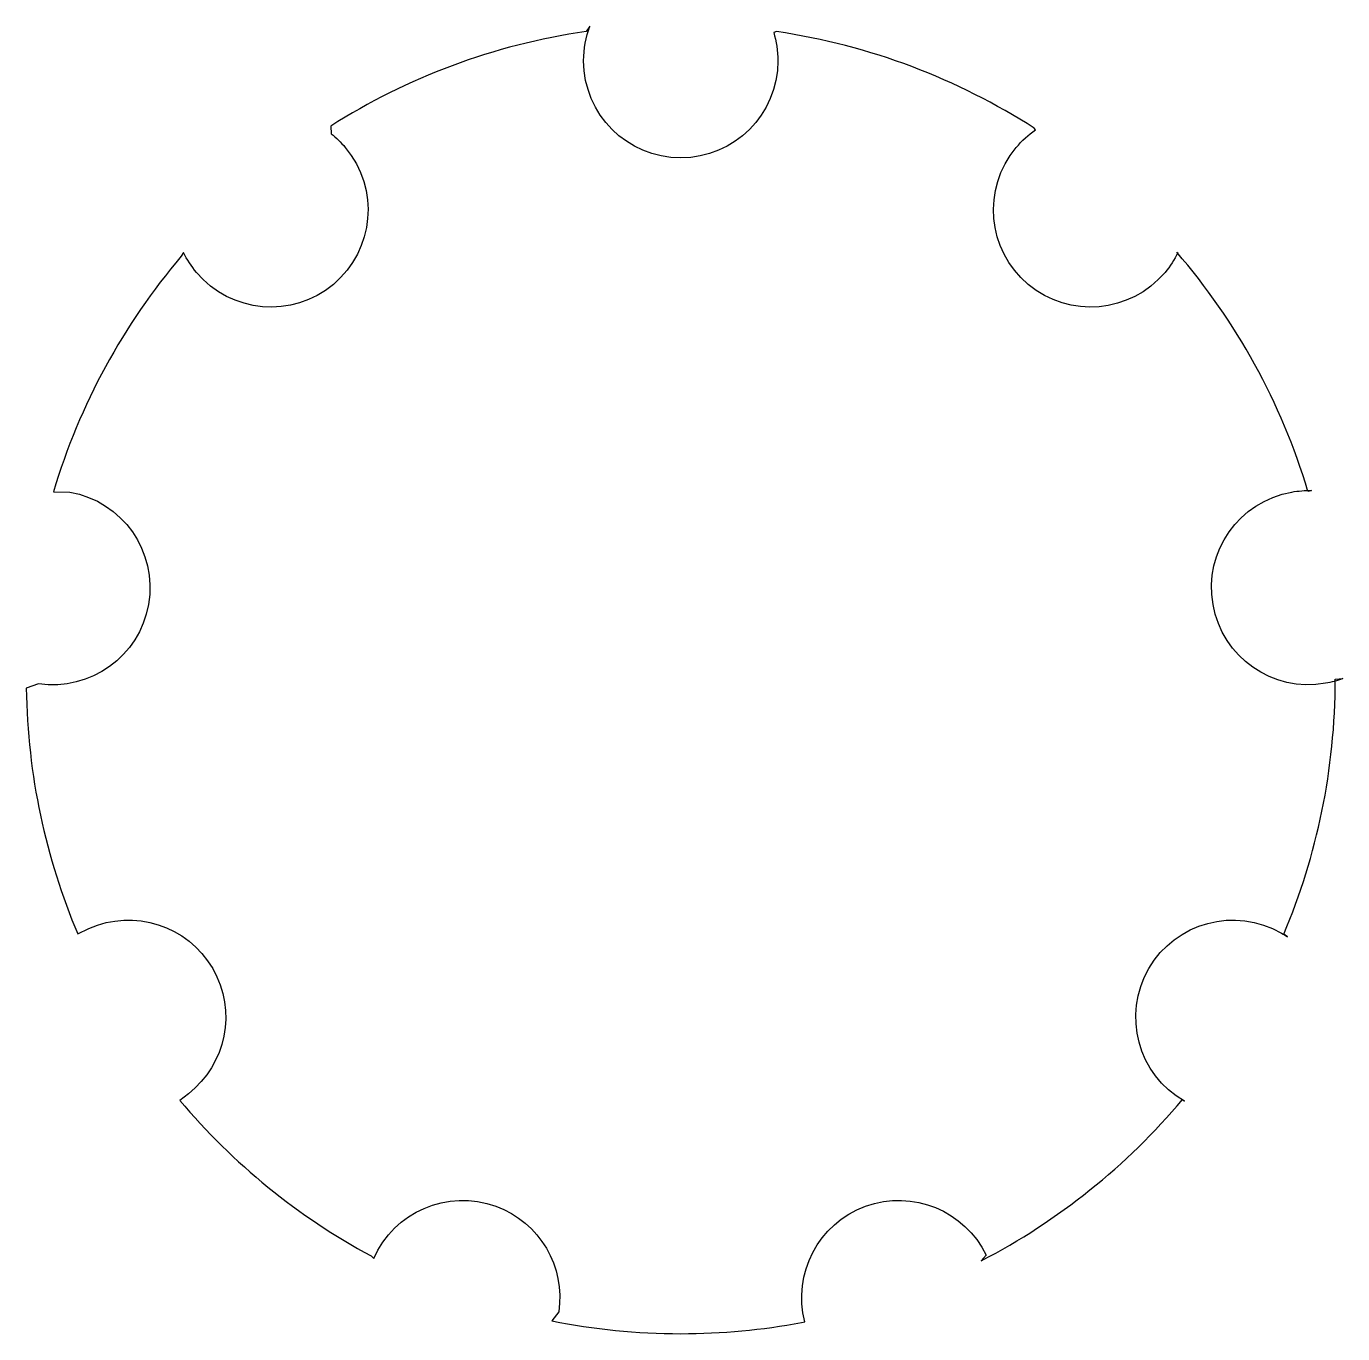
# Model space of a CAD drawing. Header units: centimetres. Extents: x -5.8 to 5.8, y -5.8 to 5.8.
import ezdxf

# ---------------------------------------------------------------- set-up
doc = ezdxf.new("R2010")
doc.units = ezdxf.units.CM
doc.header["$MEASUREMENT"] = 0
doc.layers.add('Camada 1', color=7, linetype='Continuous')

msp = doc.modelspace()

# ---------------------------------------------------------------- linework, layer by layer
at = {"layer": 'Camada 1'}
msp.add_open_spline([(-4.39554, -3.65245), (-4.06336, -3.39324), (-3.96448, -2.92215), (-4.18115, -2.54678), (-4.18115, -2.54678), (-4.40335, -2.162), (-4.87846, -2.01412), (-5.27533, -2.19208), (-5.27533, -2.19208), (-5.27533, -2.19208), (-5.3745, -2.24031), (-5.3745, -2.24031), (-5.3745, -2.24031), (-5.65768, -1.57081), (-5.81852, -0.83701), (-5.82884, -0.067), (-5.82884, -0.067), (-5.82884, -0.067), (-5.72176, -0.02774), (-5.72176, -0.02774), (-5.72176, -0.02774), (-5.26271, -0.09674), (-4.82985, 0.21266), (-4.74881, 0.67237), (-4.74881, 0.67237), (-4.66645, 1.13941), (-4.97828, 1.58484), (-5.44533, 1.6672), (-5.44533, 1.6672), (-5.44533, 1.6672), (-5.58921, 1.66757), (-5.58921, 1.66757), (-5.58921, 1.66757), (-5.3582, 2.44283), (-4.96911, 3.14995), (-4.45931, 3.75151), (-4.45931, 3.75151), (-4.45931, 3.75151), (-4.4382, 3.78432), (-4.4382, 3.78432), (-4.4382, 3.78432), (-4.40812, 3.7228), (-4.37018, 3.66391), (-4.32416, 3.60909), (-4.32416, 3.60909), (-4.01933, 3.24582), (-3.47768, 3.19843), (-3.11441, 3.50326), (-3.11441, 3.50326), (-2.75111, 3.80809), (-2.7037, 4.34972), (-3.00852, 4.71301), (-3.00852, 4.71301), (-3.0467, 4.75852), (-3.08858, 4.79903), (-3.13338, 4.83459), (-3.13338, 4.83459), (-3.13338, 4.83459), (-3.13759, 4.9028), (-3.13759, 4.9028), (-3.13759, 4.9028), (-2.46563, 5.32891), (-1.69984, 5.62038), (-0.87815, 5.7392), (-0.87815, 5.7392), (-0.87815, 5.7392), (-0.8459, 5.78442), (-0.8459, 5.78442), (-0.8459, 5.78442), (-0.88178, 5.6898), (-0.90141, 5.58723), (-0.90141, 5.47996), (-0.90141, 5.47996), (-0.90141, 5.00572), (-0.51694, 4.62125), (-0.0427, 4.62125), (-0.0427, 4.62125), (0.43159, 4.62125), (0.81598, 5.00572), (0.81598, 5.47996), (0.81598, 5.47996), (0.81598, 5.56703), (0.80307, 5.65109), (0.77902, 5.73026), (0.77902, 5.73026), (0.77902, 5.73026), (0.80439, 5.73748), (0.80439, 5.73748), (0.80439, 5.73748), (1.63399, 5.6158), (2.40644, 5.31806), (3.08237, 4.88348), (3.08237, 4.88348), (3.08237, 4.88348), (3.0933, 4.86805), (3.0933, 4.86805), (3.0933, 4.86805), (3.03128, 4.82524), (2.97397, 4.77343), (2.92323, 4.7129), (2.92323, 4.7129), (2.6183, 4.34971), (2.66566, 3.80797), (3.02888, 3.5032), (3.02888, 3.5032), (3.39234, 3.19843), (3.93386, 3.24573), (4.23879, 3.60906), (4.23879, 3.60906), (4.2843, 3.66338), (4.32192, 3.72167), (4.35187, 3.78255), (4.35187, 3.78255), (4.35187, 3.78255), (4.34311, 3.78737), (4.34311, 3.78737), (4.34311, 3.78737), (4.86714, 3.17912), (5.2668, 2.46064), (5.50262, 1.67144), (5.50262, 1.67144), (5.50262, 1.67144), (5.53334, 1.67991), (5.53334, 1.67991), (5.53334, 1.67991), (5.47638, 1.68144), (5.41827, 1.67729), (5.35985, 1.667), (5.35985, 1.667), (4.89283, 1.58479), (4.58089, 1.13931), (4.66325, 0.67238), (4.66325, 0.67238), (4.74569, 0.20528), (5.19096, -0.10655), (5.65814, -0.02424), (5.65814, -0.02424), (5.71074, -0.01493), (5.76138, -0.00106), (5.80964, 0.01693), (5.80964, 0.01693), (5.80964, 0.01693), (5.74402, 0.01235), (5.74402, 0.01235), (5.74402, 0.01235), (5.74402, -0.78698), (5.58194, -1.54845), (5.2888, -2.24092), (5.2888, -2.24092), (5.2888, -2.24092), (5.32248, -2.26619), (5.32248, -2.26619), (5.32248, -2.26619), (5.3051, -2.2545), (5.28713, -2.24322), (5.26866, -2.23259), (5.26866, -2.23259), (4.85805, -1.99534), (4.33272, -2.13612), (4.09571, -2.54684), (4.09571, -2.54684), (3.85859, -2.95753), (3.99924, -3.48264), (4.41006, -3.7199), (4.41006, -3.7199), (4.41006, -3.7199), (4.39212, -3.70524), (4.39212, -3.70524), (4.39212, -3.70524), (3.90166, -4.28963), (3.2978, -4.77569), (2.61444, -5.12952), (2.61444, -5.12952), (2.61444, -5.12952), (2.65807, -5.0802), (2.65807, -5.0802), (2.65807, -5.0802), (2.46863, -4.6884), (2.00934, -4.49592), (1.59164, -4.64795), (1.59164, -4.64795), (1.17251, -4.80054), (0.94434, -5.24535), (1.0535, -5.66853), (1.0535, -5.66853), (1.0535, -5.66853), (1.02495, -5.67596), (1.02495, -5.67596), (1.02495, -5.67596), (0.67901, -5.74049), (0.322, -5.77431), (-0.04272, -5.77431), (-0.04272, -5.77431), (-0.43269, -5.77431), (-0.81366, -5.73568), (-1.18199, -5.6621), (-1.18199, -5.6621), (-1.18199, -5.6621), (-1.12119, -5.58005), (-1.12119, -5.58005), (-1.12119, -5.58005), (-1.06256, -5.18497), (-1.28727, -4.78992), (-1.67716, -4.64795), (-1.67716, -4.64795), (-2.10576, -4.49198), (-2.57793, -4.69849), (-2.75769, -5.11105), (-2.75769, -5.11105), (-2.75769, -5.11105), (-2.78039, -5.087), (-2.78039, -5.087), (-2.78039, -5.087), (-3.42828, -4.73852), (-4.0021, -4.27007), (-4.47222, -3.71148), (-4.47222, -3.71148), (-4.47222, -3.71148), (-4.39554, -3.65245), (-4.39554, -3.65245)], degree=3, knots=[0, 0, 0, 0, 0.01785714, 0.01785714, 0.01785714, 0.01785714, 0.03571429, 0.03571429, 0.03571429, 0.03571429, 0.05357143, 0.05357143, 0.05357143, 0.05357143, 0.07142857, 0.07142857, 0.07142857, 0.07142857, 0.08928571, 0.08928571, 0.08928571, 0.08928571, 0.10714286, 0.10714286, 0.10714286, 0.10714286, 0.125, 0.125, 0.125, 0.125, 0.14285714, 0.14285714, 0.14285714, 0.14285714, 0.16071429, 0.16071429, 0.16071429, 0.16071429, 0.17857143, 0.17857143, 0.17857143, 0.17857143, 0.19642857, 0.19642857, 0.19642857, 0.19642857, 0.21428571, 0.21428571, 0.21428571, 0.21428571, 0.23214286, 0.23214286, 0.23214286, 0.23214286, 0.25, 0.25, 0.25, 0.25, 0.26785714, 0.26785714, 0.26785714, 0.26785714, 0.28571429, 0.28571429, 0.28571429, 0.28571429, 0.30357143, 0.30357143, 0.30357143, 0.30357143, 0.32142857, 0.32142857, 0.32142857, 0.32142857, 0.33928571, 0.33928571, 0.33928571, 0.33928571, 0.35714286, 0.35714286, 0.35714286, 0.35714286, 0.375, 0.375, 0.375, 0.375, 0.39285714, 0.39285714, 0.39285714, 0.39285714, 0.41071429, 0.41071429, 0.41071429, 0.41071429, 0.42857143, 0.42857143, 0.42857143, 0.42857143, 0.44642857, 0.44642857, 0.44642857, 0.44642857, 0.46428571, 0.46428571, 0.46428571, 0.46428571, 0.48214286, 0.48214286, 0.48214286, 0.48214286, 0.5, 0.5, 0.5, 0.5, 0.51785714, 0.51785714, 0.51785714, 0.51785714, 0.53571429, 0.53571429, 0.53571429, 0.53571429, 0.55357143, 0.55357143, 0.55357143, 0.55357143, 0.57142857, 0.57142857, 0.57142857, 0.57142857, 0.58928571, 0.58928571, 0.58928571, 0.58928571, 0.60714286, 0.60714286, 0.60714286, 0.60714286, 0.625, 0.625, 0.625, 0.625, 0.64285714, 0.64285714, 0.64285714, 0.64285714, 0.66071429, 0.66071429, 0.66071429, 0.66071429, 0.67857143, 0.67857143, 0.67857143, 0.67857143, 0.69642857, 0.69642857, 0.69642857, 0.69642857, 0.71428571, 0.71428571, 0.71428571, 0.71428571, 0.73214286, 0.73214286, 0.73214286, 0.73214286, 0.75, 0.75, 0.75, 0.75, 0.76785714, 0.76785714, 0.76785714, 0.76785714, 0.78571429, 0.78571429, 0.78571429, 0.78571429, 0.80357143, 0.80357143, 0.80357143, 0.80357143, 0.82142857, 0.82142857, 0.82142857, 0.82142857, 0.83928571, 0.83928571, 0.83928571, 0.83928571, 0.85714286, 0.85714286, 0.85714286, 0.85714286, 0.875, 0.875, 0.875, 0.875, 0.89285714, 0.89285714, 0.89285714, 0.89285714, 0.91071429, 0.91071429, 0.91071429, 0.91071429, 0.92857143, 0.92857143, 0.92857143, 0.92857143, 0.94642857, 0.94642857, 0.94642857, 0.94642857, 0.96428571, 0.96428571, 0.96428571, 0.96428571, 1, 1, 1, 1], dxfattribs=at)

doc.saveas('drawing.dxf')
